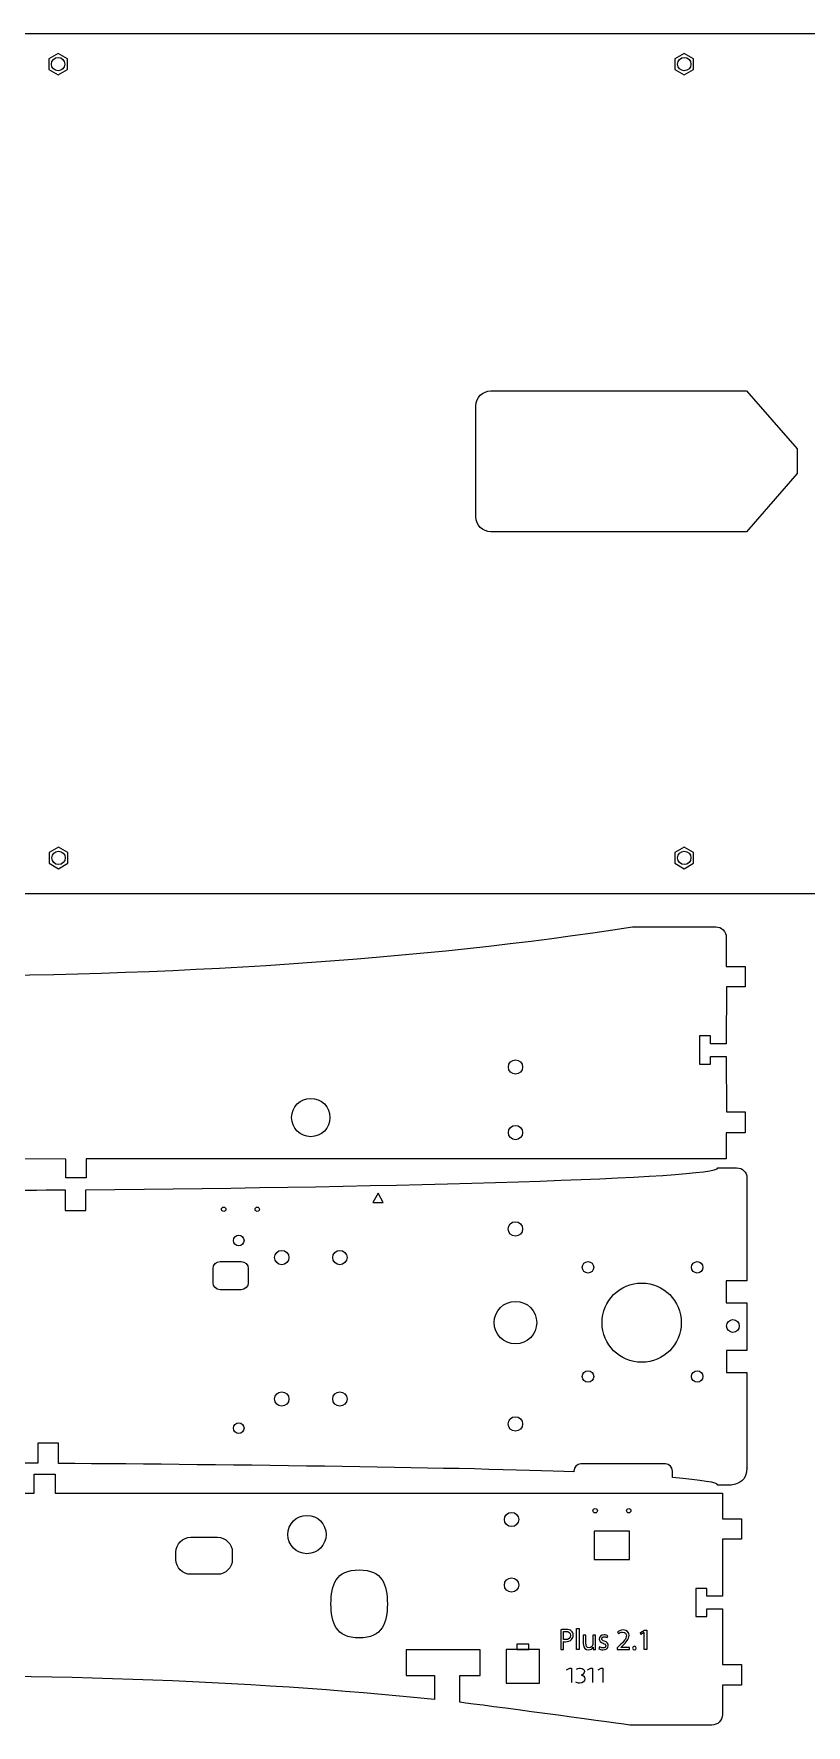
# Model space of a CAD drawing. Extents: x -242 to 725, y -105 to 391.
# Drawn here: x 74.9 to 294.1, y -101.4 to 378.7 of the extents above; entities that cross this region are included whole.
import ezdxf

# ---------------------------------------------------------------- set-up
doc = ezdxf.new("R2010")
doc.units = 0
doc.header["$MEASUREMENT"] = 0
doc.layers.add('LAYER_X5F_1_X5F_0', color=160, linetype='Continuous')

# ---------------------------------------------------------------- blocks, each defined once
blk = doc.blocks.new('AI9-BLK84')
at = {"layer": 'LAYER_X5F_1_X5F_0', "color": 1}
blk.add_lwpolyline([(1.500339, -1.298801), (-0.000345, 1.298801), (-1.500339, -1.298801), (1.500339, -1.298801)], dxfattribs=at)
blk = doc.blocks.new('AI9-BLK82')
at = {"layer": 'LAYER_X5F_1_X5F_0', "color": 7}
blk.add_open_spline([(231.77, -30.24), (231.77, -30.24), (231.77, -22.8), (231.77, -22.8), (231.77, -22.8), (231.76, -22.8), (231.76, -22.8), (231.76, -22.8), (237.15, -22.8), (237.15, -22.8), (237.15, -22.8), (237.15, -16.92), (237.15, -16.92), (237.15, -16.92), (231.79, -16.92), (231.79, -16.92), (231.79, -16.92), (231.76, -1.13), (231.76, -1.13), (231.76, -1.13), (227.34, -1.13), (227.34, -1.13), (227.34, -1.13), (227.34, -3.35), (227.34, -3.35), (227.34, -3.35), (224.2, -3.35), (224.2, -3.35), (224.2, -3.35), (224.2, 4.65), (224.2, 4.65), (224.2, 4.65), (227.34, 4.65), (227.34, 4.65), (227.34, 4.65), (227.34, 2.43), (227.34, 2.43), (227.34, 2.43), (231.76, 2.43), (231.76, 2.43), (231.76, 2.43), (231.79, 18.61), (231.79, 18.61), (231.79, 18.61), (237.15, 18.61), (237.15, 18.61), (237.15, 18.61), (237.15, 24.38), (237.15, 24.38), (237.15, 24.38), (231.76, 24.38), (231.76, 24.38), (231.76, 24.38), (231.76, 32.63), (231.76, 32.63), (231.76, 32.63), (231.77, 32.63), (231.77, 32.63), (231.77, 33.43), (231.45, 34.19), (230.89, 34.75), (230.33, 35.32), (229.57, 35.63), (228.77, 35.63), (228.77, 35.63), (205.16, 35.63), (205.16, 35.63), (86.45, 16.96), (-86.5, 16.96), (-205.2, 35.63), (-205.2, 35.63), (-228.76, 35.63), (-228.76, 35.63), (-229.56, 35.63), (-230.32, 35.32), (-230.89, 34.75), (-231.45, 34.19), (-231.76, 33.43), (-231.76, 32.63), (-231.76, 32.63), (-231.76, 24.42), (-231.76, 24.42), (-231.76, 24.42), (-237.15, 24.42), (-237.15, 24.42), (-237.15, 24.42), (-237.15, 18.79), (-237.15, 18.79), (-237.15, 18.79), (-231.79, 18.79), (-231.79, 18.79), (-231.79, 18.79), (-231.76, 2.75), (-231.76, 2.75), (-231.76, 2.75), (-227.34, 2.75), (-227.34, 2.75), (-227.34, 2.75), (-227.34, 4.97), (-227.34, 4.97), (-227.34, 4.97), (-224.2, 4.97), (-224.2, 4.97), (-224.2, 4.97), (-224.2, -3.03), (-224.2, -3.03), (-224.2, -3.03), (-227.34, -3.03), (-227.34, -3.03), (-227.34, -3.03), (-227.34, -0.81), (-227.34, -0.81), (-227.34, -0.81), (-231.76, -0.81), (-231.76, -0.81), (-231.76, -0.81), (-231.79, -16.99), (-231.79, -16.99), (-231.79, -16.99), (-237.15, -16.99), (-237.15, -16.99), (-237.15, -16.99), (-237.15, -22.76), (-237.15, -22.76), (-237.15, -22.76), (-231.76, -22.76), (-231.76, -22.76), (-231.76, -22.76), (-231.76, -30.26), (-231.76, -30.26), (-231.76, -30.26), (-14.57, -30.26), (-14.57, -30.26), (-14.57, -30.26), (-14.57, -30.24), (-14.57, -30.24), (-14.57, -30.24), (-14.57, -35.63), (-14.57, -35.63), (-14.57, -35.63), (-8.68, -35.63), (-8.68, -35.63), (-8.68, -35.63), (-8.68, -30.27), (-8.68, -30.27), (-8.68, -30.27), (16.37, -30.24), (16.37, -30.24), (16.37, -30.24), (16.37, -25.82), (16.37, -25.82), (16.37, -25.82), (14.15, -25.82), (14.15, -25.82), (14.15, -25.82), (14.15, -22.68), (14.15, -22.68), (14.15, -22.68), (22.15, -22.68), (22.15, -22.68), (22.15, -22.68), (22.15, -25.82), (22.15, -25.82), (22.15, -25.82), (19.93, -25.82), (19.93, -25.82), (19.93, -25.82), (19.93, -30.24), (19.93, -30.24), (19.93, -30.24), (44.32, -30.27), (44.32, -30.27), (44.32, -30.27), (44.32, -35.63), (44.32, -35.63), (44.32, -35.63), (50.08, -35.63), (50.08, -35.63), (50.08, -35.63), (50.08, -30.24), (50.08, -30.24), (50.08, -30.24), (231.77, -30.24), (231.77, -30.24)], degree=3, knots=[0, 0, 0, 0, 1, 1, 1, 2, 2, 2, 3, 3, 3, 4, 4, 4, 5, 5, 5, 6, 6, 6, 7, 7, 7, 8, 8, 8, 9, 9, 9, 10, 10, 10, 11, 11, 11, 12, 12, 12, 13, 13, 13, 14, 14, 14, 15, 15, 15, 16, 16, 16, 17, 17, 17, 18, 18, 18, 19, 19, 19, 20, 20, 20, 21, 21, 21, 22, 22, 22, 23, 23, 23, 24, 24, 24, 25, 25, 25, 26, 26, 26, 27, 27, 27, 28, 28, 28, 29, 29, 29, 30, 30, 30, 31, 31, 31, 32, 32, 32, 33, 33, 33, 34, 34, 34, 35, 35, 35, 36, 36, 36, 37, 37, 37, 38, 38, 38, 39, 39, 39, 40, 40, 40, 41, 41, 41, 42, 42, 42, 43, 43, 43, 44, 44, 44, 45, 45, 45, 46, 46, 46, 47, 47, 47, 48, 48, 48, 49, 49, 49, 50, 50, 50, 51, 51, 51, 52, 52, 52, 53, 53, 53, 54, 54, 54, 55, 55, 55, 56, 56, 56, 57, 57, 57, 58, 58, 58, 59, 59, 59, 60, 60, 60, 61, 61, 61, 61], dxfattribs=at)
blk = doc.blocks.new('AI9-BLK81')
at = {"layer": 'LAYER_X5F_1_X5F_0', "color": 1}
blk.add_open_spline([(0, 2.03), (-1.12, 2.03), (-2.03, 1.12), (-2.03, 0), (-2.03, -1.12), (-1.12, -2.03), (0, -2.03), (1.12, -2.03), (2.03, -1.12), (2.03, 0), (2.03, 1.12), (1.12, 2.03), (0, 2.03), (0, 2.03), (0, 2.03), (0, 2.03)], degree=3, knots=[0, 0, 0, 0, 1, 1, 1, 2, 2, 2, 3, 3, 3, 4, 4, 4, 5, 5, 5, 5], dxfattribs=at)
blk = doc.blocks.new('AI9-BLK80')
at = {"layer": 'LAYER_X5F_1_X5F_0', "color": 1}
blk.add_open_spline([(0, 2.05), (-1.13, 2.05), (-2.05, 1.13), (-2.05, 0), (-2.05, -1.13), (-1.13, -2.05), (0, -2.05), (1.13, -2.05), (2.05, -1.13), (2.05, 0), (2.05, 1.13), (1.13, 2.05), (0, 2.05), (0, 2.05), (0, 2.05), (0, 2.05)], degree=3, knots=[0, 0, 0, 0, 1, 1, 1, 2, 2, 2, 3, 3, 3, 4, 4, 4, 5, 5, 5, 5], dxfattribs=at)
blk = doc.blocks.new('AI9-BLK79')
at = {"layer": 'LAYER_X5F_1_X5F_0', "color": 1}
blk.add_open_spline([(0, 2.05), (-1.13, 2.05), (-2.05, 1.13), (-2.05, 0), (-2.05, -1.13), (-1.13, -2.05), (0, -2.05), (1.13, -2.05), (2.05, -1.13), (2.05, 0), (2.05, 1.13), (1.13, 2.05), (0, 2.05), (0, 2.05), (0, 2.05), (0, 2.05)], degree=3, knots=[0, 0, 0, 0, 1, 1, 1, 2, 2, 2, 3, 3, 3, 4, 4, 4, 5, 5, 5, 5], dxfattribs=at)
blk = doc.blocks.new('AI9-BLK78')
at = {"layer": 'LAYER_X5F_1_X5F_0', "color": 1}
blk.add_circle((0, 0), 6.05, dxfattribs=at)
blk = doc.blocks.new('AI9-BLK77')
at = {"layer": 'LAYER_X5F_1_X5F_0', "color": 1}
blk.add_open_spline([(0, 1.63), (-0.9, 1.63), (-1.63, 0.9), (-1.63, 0), (-1.63, -0.9), (-0.9, -1.63), (0, -1.63), (0.9, -1.63), (1.63, -0.9), (1.63, 0), (1.63, 0.9), (0.9, 1.63), (0, 1.63), (0, 1.63), (0, 1.63), (0, 1.63)], degree=3, knots=[0, 0, 0, 0, 1, 1, 1, 2, 2, 2, 3, 3, 3, 4, 4, 4, 5, 5, 5, 5], dxfattribs=at)
blk = doc.blocks.new('AI9-BLK76')
at = {"layer": 'LAYER_X5F_1_X5F_0', "color": 1}
blk.add_open_spline([(0, 1.63), (-0.9, 1.63), (-1.63, 0.9), (-1.63, 0), (-1.63, -0.9), (-0.9, -1.63), (0, -1.63), (0.9, -1.63), (1.63, -0.9), (1.63, 0), (1.63, 0.9), (0.9, 1.63), (0, 1.63), (0, 1.63), (0, 1.63), (0, 1.63)], degree=3, knots=[0, 0, 0, 0, 1, 1, 1, 2, 2, 2, 3, 3, 3, 4, 4, 4, 5, 5, 5, 5], dxfattribs=at)
blk = doc.blocks.new('AI9-BLK75')
at = {"layer": 'LAYER_X5F_1_X5F_0', "color": 1}
blk.add_open_spline([(0, 1.63), (-0.9, 1.63), (-1.63, 0.9), (-1.63, 0), (-1.63, -0.9), (-0.9, -1.63), (0, -1.63), (0.9, -1.63), (1.63, -0.9), (1.63, 0), (1.63, 0.9), (0.9, 1.63), (0, 1.63), (0, 1.63), (0, 1.63), (0, 1.63)], degree=3, knots=[0, 0, 0, 0, 1, 1, 1, 2, 2, 2, 3, 3, 3, 4, 4, 4, 5, 5, 5, 5], dxfattribs=at)
blk = doc.blocks.new('AI9-BLK74')
at = {"layer": 'LAYER_X5F_1_X5F_0', "color": 1}
blk.add_open_spline([(0, 1.63), (-0.9, 1.63), (-1.63, 0.9), (-1.63, 0), (-1.63, -0.9), (-0.9, -1.63), (0, -1.63), (0.9, -1.63), (1.63, -0.9), (1.63, 0), (1.63, 0.9), (0.9, 1.63), (0, 1.63), (0, 1.63), (0, 1.63), (0, 1.63)], degree=3, knots=[0, 0, 0, 0, 1, 1, 1, 2, 2, 2, 3, 3, 3, 4, 4, 4, 5, 5, 5, 5], dxfattribs=at)
blk = doc.blocks.new('AI9-BLK64')
at = {"layer": 'LAYER_X5F_1_X5F_0', "color": 1}
blk.add_open_spline([(0, 2.03), (-1.12, 2.03), (-2.03, 1.12), (-2.03, 0), (-2.03, -1.12), (-1.12, -2.03), (0, -2.03), (1.12, -2.03), (2.03, -1.12), (2.03, 0), (2.03, 1.12), (1.12, 2.03), (0, 2.03), (0, 2.03), (0, 2.03), (0, 2.03)], degree=3, knots=[0, 0, 0, 0, 1, 1, 1, 2, 2, 2, 3, 3, 3, 4, 4, 4, 5, 5, 5, 5], dxfattribs=at)
blk = doc.blocks.new('AI9-BLK62')
at = {"layer": 'LAYER_X5F_1_X5F_0', "color": 1}
blk.add_open_spline([(0, 11.25), (-6.21, 11.25), (-11.25, 6.21), (-11.25, 0), (-11.25, -6.21), (-6.21, -11.25), (0, -11.25), (6.21, -11.25), (11.25, -6.21), (11.25, 0), (11.25, 6.21), (6.21, 11.25), (0, 11.25), (0, 11.25), (0, 11.25), (0, 11.25)], degree=3, knots=[0, 0, 0, 0, 1, 1, 1, 2, 2, 2, 3, 3, 3, 4, 4, 4, 5, 5, 5, 5], dxfattribs=at)
blk = doc.blocks.new('AI9-BLK57')
at = {"layer": 'LAYER_X5F_1_X5F_0', "color": 1}
blk.add_open_spline([(0, 1.5), (-0.83, 1.5), (-1.5, 0.83), (-1.5, 0), (-1.5, -0.83), (-0.83, -1.5), (0, -1.5), (0.83, -1.5), (1.5, -0.83), (1.5, 0), (1.5, 0.83), (0.83, 1.5), (0, 1.5), (0, 1.5), (0, 1.5), (0, 1.5)], degree=3, knots=[0, 0, 0, 0, 1, 1, 1, 2, 2, 2, 3, 3, 3, 4, 4, 4, 5, 5, 5, 5], dxfattribs=at)
blk = doc.blocks.new('AI9-BLK56')
at = {"layer": 'LAYER_X5F_1_X5F_0', "color": 1}
blk.add_open_spline([(0, 1.5), (-0.83, 1.5), (-1.5, 0.83), (-1.5, 0), (-1.5, -0.83), (-0.83, -1.5), (0, -1.5), (0.83, -1.5), (1.5, -0.83), (1.5, 0), (1.5, 0.83), (0.83, 1.5), (0, 1.5), (0, 1.5), (0, 1.5), (0, 1.5)], degree=3, knots=[0, 0, 0, 0, 1, 1, 1, 2, 2, 2, 3, 3, 3, 4, 4, 4, 5, 5, 5, 5], dxfattribs=at)
blk = doc.blocks.new('AI9-BLK53')
at = {"layer": 'LAYER_X5F_1_X5F_0', "color": 1}
blk.add_open_spline([(1.8, 0), (1.8, 0.99), (0.99, 1.8), (0, 1.8), (-0.99, 1.8), (-1.8, 0.99), (-1.8, 0), (-1.8, -0.99), (-0.99, -1.8), (0, -1.8), (0.99, -1.8), (1.8, -0.99), (1.8, 0), (1.8, 0), (1.8, 0), (1.8, 0)], degree=3, knots=[0, 0, 0, 0, 1, 1, 1, 2, 2, 2, 3, 3, 3, 4, 4, 4, 5, 5, 5, 5], dxfattribs=at)
blk = doc.blocks.new('AI9-BLK46')
at = {"layer": 'LAYER_X5F_1_X5F_0', "color": 1}
blk.add_open_spline([(0, 2.03), (-1.12, 2.03), (-2.03, 1.12), (-2.03, 0), (-2.03, -1.12), (-1.12, -2.03), (0, -2.03), (1.12, -2.03), (2.03, -1.12), (2.03, 0), (2.03, 1.12), (1.12, 2.03), (0, 2.03), (0, 2.03), (0, 2.03), (0, 2.03)], degree=3, knots=[0, 0, 0, 0, 1, 1, 1, 2, 2, 2, 3, 3, 3, 4, 4, 4, 5, 5, 5, 5], dxfattribs=at)
blk = doc.blocks.new('AI9-BLK45')
at = {"layer": 'LAYER_X5F_1_X5F_0', "color": 1}
blk.add_open_spline([(8, 1.02), (8, 3.35), (6.11, 5.25), (3.77, 5.25), (3.77, 5.25), (-3.77, 5.25), (-3.77, 5.25), (-6.11, 5.25), (-8, 3.35), (-8, 1.02), (-8, 1.02), (-8, -1.02), (-8, -1.02), (-8, -3.35), (-6.11, -5.25), (-3.77, -5.25), (-3.77, -5.25), (3.77, -5.25), (3.77, -5.25), (6.11, -5.25), (8, -3.35), (8, -1.02), (8, -1.02), (8, 1.02), (8, 1.02)], degree=3, knots=[0, 0, 0, 0, 1, 1, 1, 2, 2, 2, 3, 3, 3, 4, 4, 4, 5, 5, 5, 6, 6, 6, 7, 7, 7, 8, 8, 8, 8], dxfattribs=at)
blk = doc.blocks.new('AI9-BLK43')
at = {"layer": 'LAYER_X5F_1_X5F_0', "color": 1}
blk.add_open_spline([(0, 2.03), (-1.12, 2.03), (-2.03, 1.12), (-2.03, 0), (-2.03, -1.12), (-1.12, -2.03), (0, -2.03), (1.12, -2.03), (2.03, -1.12), (2.03, 0), (2.03, 1.12), (1.12, 2.03), (0, 2.03), (0, 2.03), (0, 2.03), (0, 2.03)], degree=3, knots=[0, 0, 0, 0, 1, 1, 1, 2, 2, 2, 3, 3, 3, 4, 4, 4, 5, 5, 5, 5], dxfattribs=at)
blk = doc.blocks.new('AI9-BLK42')
at = {"layer": 'LAYER_X5F_1_X5F_0', "color": 1}
blk.add_lwpolyline([(-5.000901, 3.999756), (-5.000901, -3.999756), (5.000901, -3.999756), (5.000901, 3.999756), (-5.000901, 3.999756)], dxfattribs=at)

msp = doc.modelspace()

# ---------------------------------------------------------------- linework, layer by layer
at = {"layer": 'LAYER_X5F_1_X5F_0', "color": 3}
for points in [[(84.44, 368.55), (84.44, 371.6), (81.8, 373.12), (79.16, 371.6), (79.16, 368.55), (81.8, 367.02), (84.44, 368.55)], [(262.18, 368.55), (262.18, 371.6), (259.54, 373.12), (256.9, 371.6), (256.9, 368.55), (259.54, 367.02), (262.18, 368.55)], [(84.56, 143.23), (84.56, 146.28), (81.92, 147.8), (79.28, 146.28), (79.28, 143.23), (81.92, 141.7), (84.56, 143.23)], [(262.18, 143.23), (262.18, 146.28), (259.54, 147.8), (256.9, 146.28), (256.9, 143.23), (259.54, 141.7), (262.18, 143.23)]]:
    msp.add_lwpolyline(points, dxfattribs=at)
at = {"layer": 'LAYER_X5F_1_X5F_0', "color": 7}
for points in [[(16.96, -35.55), (16.96, -30.16), (22.73, -30.16), (22.73, -35.52), (46.41, -35.52), (46.41, -39.97), (44.19, -39.97), (44.19, -43.11), (52.19, -43.11), (52.19, -39.97), (49.97, -39.97), (49.97, -35.52), (75.02, -35.52), (75.02, -30.16), (80.91, -30.16), (80.91, -35.52), (270.37, -35.54)], [(226.13, -85.69), (227.03, -85.2), (227.5, -85.2), (227.5, -89.33)], [(232.08, -85.69), (232.98, -85.2), (233.46, -85.2), (233.46, -89.33)], [(235.08, -85.69), (235.98, -85.2), (236.46, -85.2), (236.46, -89.33)]]:
    msp.add_lwpolyline(points, dxfattribs=at)
at = {"layer": 'LAYER_X5F_1_X5F_0', "color": 4}
for points in [[(228.92, -73.95), (229.67, -73.95), (229.67, -79.96), (228.92, -79.96)], [(248.19, -75.15), (248.17, -75.15), (247.22, -75.67), (247.07, -75.1), (248.28, -74.46), (248.91, -74.46), (248.91, -79.96), (248.19, -79.96)]]:
    msp.add_lwpolyline(points, close=True, dxfattribs=at)
at = {"layer": 'LAYER_X5F_1_X5F_0', "color": 1}
for points in [[(218.45, -79.96), (208.95, -79.96), (208.95, -89.46), (218.45, -89.46), (218.45, -79.96)], [(215.4, -78.46), (212, -78.46), (212, -79.96), (215.4, -79.96), (215.4, -78.46)]]:
    msp.add_lwpolyline(points, dxfattribs=at)
for centre, radius in [((81.8, 370.07), 1.9), ((259.54, 370.07), 1.9), ((81.92, 144.75), 1.9), ((259.54, 144.75), 1.9), ((153.52, 71.07), 5.44), ((128.79, 45.02), 0.625), ((138.32, 45.02), 0.625), ((152.43, -47.3), 5.44), ((234.25, -40.54), 0.625), ((243.77, -40.54), 0.625)]:
    msp.add_circle(centre, radius, dxfattribs=at)
at = {"layer": 'LAYER_X5F_1_X5F_0', "color": 7}
for points, knots in [([(56.82, 134.66), (53.5, 134.66), (50.82, 137.34), (50.82, 140.66), (50.82, 140.66), (50.82, 372.67), (50.82, 372.67), (50.82, 375.98), (53.5, 378.67), (56.82, 378.67), (56.82, 378.67), (399.09, 378.67), (399.09, 378.67), (399.09, 378.67), (399.09, 378.67), (399.09, 378.67), (418.99, 378.67), (420.45, 324.22), (420.45, 256.94), (420.45, 189.35), (418.99, 134.66), (399.09, 134.66), (399.09, 134.66), (56.82, 134.66), (56.82, 134.66), (56.82, 134.66), (56.82, 134.66), (56.82, 134.66)], [0, 0, 0, 0, 1, 1, 1, 2, 2, 2, 3, 3, 3, 4, 4, 4, 5, 5, 5, 6, 6, 6, 7, 7, 7, 8, 8, 8, 9, 9, 9, 9]), ([(-91.72, 53.79), (-91.72, 53.79), (-193.68, 53.79), (-193.68, 53.79), (-193.68, 53.79), (-193.68, 53.77), (-193.68, 53.77), (-193.68, 53.77), (-194.71, 53.77), (-194.71, 53.77), (-194.71, 53.77), (-195.08, 53.78), (-195.08, 53.78), (-196.54, 53.67), (-197.78, 52.19), (-197.92, 50.74), (-197.92, 50.74), (-197.92, 24.75), (-197.92, 24.75), (-197.92, 24.75), (-192.07, 24.75), (-192.07, 24.75), (-192.07, 24.75), (-192.07, 18.46), (-192.07, 18.46), (-192.07, 18.46), (-197.92, 18.46), (-197.92, 18.46), (-197.92, 18.46), (-197.91, 18.46), (-197.91, 18.46), (-197.91, 18.46), (-197.91, 4.91), (-197.91, 4.91), (-197.91, 4.91), (-192.06, 4.91), (-192.06, 4.91), (-192.06, 4.91), (-192.06, -1.35), (-192.06, -1.35), (-192.06, -1.35), (-197.91, -1.35), (-197.91, -1.35), (-197.91, -1.35), (-197.86, -1.35), (-197.86, -1.35), (-197.86, -1.35), (-197.86, -28.39), (-197.86, -28.39), (-197.86, -31.71), (-196.15, -33.33), (-191.86, -33.33), (-191.86, -33.33), (-189.92, -33.33), (-189.92, -33.33), (-189.92, -33.33), (-189.92, -33.33), (-189.92, -33.33), (-189.92, -30.02), (-84.35, -27.36), (17.95, -27.03), (17.95, -27.03), (17.97, -27.03), (17.97, -27.03), (17.97, -27.03), (17.97, -21.33), (17.97, -21.33), (17.97, -21.33), (23.74, -21.33), (23.74, -21.33), (23.74, -21.33), (23.74, -27.01), (23.74, -27.01), (28.91, -27), (34.12, -26.99), (39.4, -26.99), (51.89, -26.99), (64.12, -27.03), (75.99, -27.09), (75.99, -27.09), (76.01, -27.09), (76.01, -27.09), (76.01, -27.09), (76.01, -21.33), (76.01, -21.33), (76.01, -21.33), (81.89, -21.33), (81.89, -21.33), (81.89, -21.33), (81.89, -27.13), (81.89, -27.13), (81.89, -27.13), (81.89, -27.13), (81.89, -27.13), (130.74, -27.46), (199.14, -28.33), (228.19, -29.54), (228.19, -29.54), (228.19, -29.55), (228.19, -29.55), (228.19, -29.55), (228.19, -29.28), (228.19, -29.28), (228.19, -28.18), (229.08, -27.28), (230.19, -27.28), (230.19, -27.28), (254.19, -27.28), (254.19, -27.28), (255.29, -27.28), (256.19, -28.18), (256.19, -29.28), (256.19, -29.28), (256.19, -31.15), (256.19, -31.15), (256.19, -31.15), (256.17, -31.14), (256.17, -31.14), (264.54, -31.84), (269.11, -32.54), (269.11, -33.33), (269.11, -33.33), (269.11, -33.33), (269.11, -33.33), (269.11, -33.33), (271.41, -33.33), (271.41, -33.33), (275.45, -33.33), (277.32, -31.71), (277.32, -28.39), (277.32, -28.39), (277.32, -28.42), (277.32, -28.42), (277.32, -28.42), (277.32, -1.35), (277.32, -1.35), (277.32, -1.35), (277.33, -1.35), (277.33, -1.35), (277.33, -1.35), (271.48, -1.35), (271.48, -1.35), (271.48, -1.35), (271.48, 4.91), (271.48, 4.91), (271.48, 4.91), (277.33, 4.91), (277.33, 4.91), (277.33, 4.91), (277.32, 4.91), (277.32, 4.91), (277.32, 4.91), (277.32, 18.46), (277.32, 18.46), (277.32, 18.46), (271.47, 18.46), (271.47, 18.46), (271.47, 18.46), (271.47, 24.75), (271.47, 24.75), (271.47, 24.75), (277.32, 24.75), (277.32, 24.75), (277.32, 24.75), (277.32, 53.95), (277.32, 53.95), (277.32, 55.6), (276.06, 56.77), (274.4, 56.77), (274.4, 56.77), (269.11, 56.77), (269.11, 56.77), (269.11, 56.77), (269.11, 56.79), (269.11, 56.79), (269.11, 53.79), (177.8, 51.28), (89.65, 50.58), (89.65, 50.58), (89.65, 50.58), (89.65, 50.58), (89.65, 50.58), (89.65, 44.63), (89.65, 44.63), (89.65, 44.63), (83.77, 44.63), (83.77, 44.63), (83.77, 44.63), (83.77, 50.53), (83.77, 50.53), (69.48, 50.43), (54.63, 50.38), (39.4, 50.38), (39.4, 50.38), (39.4, 50.38), (39.4, 50.38), (36.51, 50.38), (33.64, 50.38), (30.79, 50.39), (30.79, 50.39), (30.79, 44.63), (30.79, 44.63), (30.79, 44.63), (25.03, 44.63), (25.03, 44.63), (25.03, 44.63), (25.03, 50.4), (25.03, 50.4), (25.03, 50.4), (24.99, 50.4), (24.99, 50.4), (-17.79, 50.4), (-91.72, 49.68), (-91.72, 53.79)], [0, 0, 0, 0, 1, 1, 1, 2, 2, 2, 3, 3, 3, 4, 4, 4, 5, 5, 5, 6, 6, 6, 7, 7, 7, 8, 8, 8, 9, 9, 9, 10, 10, 10, 11, 11, 11, 12, 12, 12, 13, 13, 13, 14, 14, 14, 15, 15, 15, 16, 16, 16, 17, 17, 17, 18, 18, 18, 19, 19, 19, 20, 20, 20, 21, 21, 21, 22, 22, 22, 23, 23, 23, 24, 24, 24, 25, 25, 25, 26, 26, 26, 27, 27, 27, 28, 28, 28, 29, 29, 29, 30, 30, 30, 31, 31, 31, 32, 32, 32, 33, 33, 33, 34, 34, 34, 35, 35, 35, 36, 36, 36, 37, 37, 37, 38, 38, 38, 39, 39, 39, 40, 40, 40, 41, 41, 41, 42, 42, 42, 43, 43, 43, 44, 44, 44, 45, 45, 45, 46, 46, 46, 47, 47, 47, 48, 48, 48, 49, 49, 49, 50, 50, 50, 51, 51, 51, 52, 52, 52, 53, 53, 53, 54, 54, 54, 55, 55, 55, 56, 56, 56, 57, 57, 57, 58, 58, 58, 59, 59, 59, 60, 60, 60, 61, 61, 61, 62, 62, 62, 63, 63, 63, 64, 64, 64, 65, 65, 65, 66, 66, 66, 67, 67, 67, 68, 68, 68, 69, 69, 69, 70, 70, 70, 71, 71, 71, 71]), ([(270.37, -35.52), (270.37, -35.52), (270.37, -42.87), (270.37, -42.87), (270.37, -42.87), (275.75, -42.87), (275.75, -42.87), (275.75, -42.87), (275.75, -48.64), (275.75, -48.64), (275.75, -48.64), (270.39, -48.64), (270.39, -48.64), (270.39, -48.64), (270.36, -64.82), (270.36, -64.82), (270.36, -64.82), (265.94, -64.82), (265.94, -64.82), (265.94, -64.82), (265.94, -62.6), (265.94, -62.6), (265.94, -62.6), (262.8, -62.6), (262.8, -62.6), (262.8, -62.6), (262.8, -70.6), (262.8, -70.6), (262.8, -70.6), (265.94, -70.6), (265.94, -70.6), (265.94, -70.6), (265.94, -68.38), (265.94, -68.38), (265.94, -68.38), (270.37, -68.38), (270.37, -68.38), (270.37, -68.38), (270.39, -84.17), (270.39, -84.17), (270.39, -84.17), (275.75, -84.17), (275.75, -84.17), (275.75, -84.17), (275.75, -90.05), (275.75, -90.05), (275.75, -90.05), (270.37, -90.05), (270.37, -90.05), (270.37, -90.05), (270.37, -98.41), (270.37, -98.41), (270.37, -100.07), (269.02, -101.41), (267.37, -101.41), (267.37, -101.41), (244.04, -101.41), (244.04, -101.41), (236.65, -100.25), (203.25, -95.92), (195.85, -94.9), (195.85, -94.9), (195.85, -87.27), (195.85, -87.27), (195.85, -87.27), (201.63, -87.27), (201.63, -87.27), (201.63, -87.27), (201.63, -80.04), (201.63, -80.04), (201.63, -80.04), (180.63, -80.04), (180.63, -80.04), (180.63, -80.04), (180.63, -87.27), (180.63, -87.27), (180.63, -87.27), (188.66, -87.27), (188.66, -87.27), (188.66, -87.27), (188.66, -87.27), (188.66, -87.27), (188.66, -87.27), (188.66, -94.13), (188.66, -94.13), (83.55, -83.19), (-65.87, -85.62), (-166.31, -101.41), (-166.31, -101.41), (-190.16, -101.41), (-190.16, -101.41), (-191.82, -101.41), (-193.17, -100.07), (-193.17, -98.41), (-193.17, -98.41), (-193.17, -90.33), (-193.17, -90.33), (-193.17, -90.33), (-198.55, -90.33), (-198.55, -90.33), (-198.55, -90.33), (-198.55, -84.56), (-198.55, -84.56), (-198.55, -84.56), (-193.19, -84.56), (-193.19, -84.56), (-193.19, -84.56), (-193.16, -68.38), (-193.16, -68.38), (-193.16, -68.38), (-188.74, -68.38), (-188.74, -68.38), (-188.74, -68.38), (-188.74, -70.6), (-188.74, -70.6), (-188.74, -70.6), (-185.6, -70.6), (-185.6, -70.6), (-185.6, -70.6), (-185.6, -62.6), (-185.6, -62.6), (-185.6, -62.6), (-188.74, -62.6), (-188.74, -62.6), (-188.74, -62.6), (-188.74, -64.82), (-188.74, -64.82), (-188.74, -64.82), (-193.17, -64.82), (-193.17, -64.82), (-193.17, -64.82), (-193.19, -49.03), (-193.19, -49.03), (-193.19, -49.03), (-198.55, -49.03), (-198.55, -49.03), (-198.55, -49.03), (-198.55, -43.15), (-198.55, -43.15), (-198.55, -43.15), (-193.17, -43.15), (-193.17, -43.15), (-193.17, -43.15), (-193.18, -35.52), (-193.18, -35.52), (-193.18, -35.52), (16.96, -35.52), (16.96, -35.52)], [0, 0, 0, 0, 1, 1, 1, 2, 2, 2, 3, 3, 3, 4, 4, 4, 5, 5, 5, 6, 6, 6, 7, 7, 7, 8, 8, 8, 9, 9, 9, 10, 10, 10, 11, 11, 11, 12, 12, 12, 13, 13, 13, 14, 14, 14, 15, 15, 15, 16, 16, 16, 17, 17, 17, 18, 18, 18, 19, 19, 19, 20, 20, 20, 21, 21, 21, 22, 22, 22, 23, 23, 23, 24, 24, 24, 25, 25, 25, 26, 26, 26, 27, 27, 27, 28, 28, 28, 29, 29, 29, 30, 30, 30, 31, 31, 31, 32, 32, 32, 33, 33, 33, 34, 34, 34, 35, 35, 35, 36, 36, 36, 37, 37, 37, 38, 38, 38, 39, 39, 39, 40, 40, 40, 41, 41, 41, 42, 42, 42, 43, 43, 43, 44, 44, 44, 45, 45, 45, 46, 46, 46, 47, 47, 47, 48, 48, 48, 49, 49, 49, 49]), ([(228.9, -85.52), (229.12, -85.36), (229.54, -85.2), (229.99, -85.2), (230.8, -85.2), (231.17, -85.69), (231.17, -86.19), (231.17, -86.62), (230.91, -86.98), (230.4, -87.16), (230.4, -87.16), (230.4, -87.18), (230.4, -87.18), (230.91, -87.27), (231.32, -87.65), (231.33, -88.23), (231.33, -88.89), (230.81, -89.47), (229.82, -89.47), (229.36, -89.47), (228.95, -89.32), (228.75, -89.19)], [0, 0, 0, 0, 1, 1, 1, 2, 2, 2, 3, 3, 3, 4, 4, 4, 5, 5, 5, 6, 6, 6, 7, 7, 7, 7])]:
    msp.add_open_spline(points, degree=3, knots=knots, dxfattribs=at)
at = {"layer": 'LAYER_X5F_1_X5F_0', "color": 1}
for points, knots in [([(291.59, 260.89), (291.59, 260.89), (277.19, 277.33), (277.19, 277.33), (277.19, 277.33), (207.4, 277.33), (207.4, 277.33), (207.4, 277.33), (204.62, 277.33), (204.62, 277.33), (202.28, 277.33), (200.39, 275.43), (200.39, 273.09), (200.39, 273.09), (200.39, 241.56), (200.39, 241.56), (200.39, 239.22), (202.28, 237.33), (204.62, 237.33), (204.62, 237.33), (277.19, 237.33), (277.19, 237.33), (277.19, 237.33), (277.19, 237.33), (277.19, 237.33), (277.19, 237.33), (291.59, 253.84), (291.59, 253.84), (291.59, 253.84), (291.59, 260.89), (291.59, 260.89)], [0, 0, 0, 0, 1, 1, 1, 2, 2, 2, 3, 3, 3, 4, 4, 4, 5, 5, 5, 6, 6, 6, 7, 7, 7, 8, 8, 8, 9, 9, 9, 10, 10, 10, 10]), ([(133.76, 22.19), (134.86, 22.19), (135.76, 23.08), (135.76, 24.19), (135.76, 24.19), (135.76, 28.19), (135.76, 28.19), (135.76, 29.29), (134.86, 30.19), (133.76, 30.19), (133.76, 30.19), (127.76, 30.19), (127.76, 30.19), (126.65, 30.19), (125.76, 29.29), (125.76, 28.19), (125.76, 28.19), (125.76, 24.19), (125.76, 24.19), (125.76, 23.08), (126.65, 22.19), (127.76, 22.19), (127.76, 22.19), (133.76, 22.19), (133.76, 22.19)], [0, 0, 0, 0, 1, 1, 1, 2, 2, 2, 3, 3, 3, 4, 4, 4, 5, 5, 5, 6, 6, 6, 7, 7, 7, 8, 8, 8, 8]), ([(145.27, 33.35), (144.15, 33.35), (143.24, 32.44), (143.24, 31.32), (143.24, 30.2), (144.15, 29.29), (145.27, 29.29), (146.4, 29.29), (147.31, 30.2), (147.31, 31.32), (147.31, 32.44), (146.4, 33.35), (145.27, 33.35), (145.27, 33.35), (145.27, 33.35), (145.27, 33.35)], [0, 0, 0, 0, 1, 1, 1, 2, 2, 2, 3, 3, 3, 4, 4, 4, 5, 5, 5, 5]), ([(161.77, 33.35), (160.65, 33.35), (159.74, 32.44), (159.74, 31.32), (159.74, 30.2), (160.65, 29.29), (161.77, 29.29), (162.9, 29.29), (163.81, 30.2), (163.81, 31.32), (163.81, 32.44), (162.9, 33.35), (161.77, 33.35), (161.77, 33.35), (161.77, 33.35), (161.77, 33.35)], [0, 0, 0, 0, 1, 1, 1, 2, 2, 2, 3, 3, 3, 4, 4, 4, 5, 5, 5, 5]), ([(145.27, -6.78), (144.15, -6.78), (143.24, -7.69), (143.24, -8.81), (143.24, -9.93), (144.15, -10.85), (145.27, -10.85), (146.4, -10.85), (147.31, -9.93), (147.31, -8.81), (147.31, -7.69), (146.4, -6.78), (145.27, -6.78), (145.27, -6.78), (145.27, -6.78), (145.27, -6.78)], [0, 0, 0, 0, 1, 1, 1, 2, 2, 2, 3, 3, 3, 4, 4, 4, 5, 5, 5, 5]), ([(161.77, -6.78), (160.65, -6.78), (159.74, -7.69), (159.74, -8.81), (159.74, -9.93), (160.65, -10.85), (161.77, -10.85), (162.9, -10.85), (163.81, -9.93), (163.81, -8.81), (163.81, -7.69), (162.9, -6.78), (161.77, -6.78), (161.77, -6.78), (161.77, -6.78), (161.77, -6.78)], [0, 0, 0, 0, 1, 1, 1, 2, 2, 2, 3, 3, 3, 4, 4, 4, 5, 5, 5, 5]), ([(167.25, -57.32), (160.62, -57.32), (159.25, -61.64), (159.25, -66.98), (159.25, -72.32), (160.62, -76.64), (167.25, -76.64), (173.88, -76.64), (175.25, -72.32), (175.25, -66.98), (175.25, -61.64), (173.88, -57.32), (167.25, -57.32)], [0, 0, 0, 0, 1, 1, 1, 2, 2, 2, 3, 3, 3, 4, 4, 4, 4])]:
    msp.add_open_spline(points, degree=3, knots=knots, dxfattribs=at)
at = {"layer": 'LAYER_X5F_1_X5F_0', "color": 4}
for points, knots in [([(224.48, -74.33), (224.84, -74.26), (225.31, -74.21), (225.9, -74.21), (226.63, -74.21), (227.16, -74.38), (227.5, -74.69), (227.81, -74.96), (228.01, -75.37), (228.01, -75.88), (228.01, -76.4), (227.85, -76.8), (227.56, -77.1), (227.17, -77.51), (226.53, -77.73), (225.81, -77.73), (225.59, -77.73), (225.39, -77.72), (225.22, -77.68), (225.22, -77.68), (225.22, -79.96), (225.22, -79.96), (225.22, -79.96), (224.48, -79.96), (224.48, -79.96), (224.48, -79.96), (224.48, -74.33), (224.48, -74.33)], [0, 0, 0, 0, 1, 1, 1, 2, 2, 2, 3, 3, 3, 4, 4, 4, 5, 5, 5, 6, 6, 6, 7, 7, 7, 8, 8, 8, 9, 9, 9, 9]), ([(225.22, -77.07), (225.38, -77.12), (225.59, -77.13), (225.83, -77.13), (226.73, -77.13), (227.26, -76.69), (227.26, -75.92), (227.26, -75.16), (226.73, -74.8), (225.92, -74.8), (225.59, -74.8), (225.35, -74.83), (225.22, -74.86), (225.22, -74.86), (225.22, -77.07), (225.22, -77.07)], [0, 0, 0, 0, 1, 1, 1, 2, 2, 2, 3, 3, 3, 4, 4, 4, 5, 5, 5, 5]), ([(234.33, -78.84), (234.33, -79.27), (234.34, -79.64), (234.37, -79.96), (234.37, -79.96), (233.71, -79.96), (233.71, -79.96), (233.71, -79.96), (233.66, -79.29), (233.66, -79.29), (233.66, -79.29), (233.65, -79.29), (233.65, -79.29), (233.46, -79.62), (233.02, -80.05), (232.29, -80.05), (231.65, -80.05), (230.88, -79.69), (230.88, -78.26), (230.88, -78.26), (230.88, -75.86), (230.88, -75.86), (230.88, -75.86), (231.62, -75.86), (231.62, -75.86), (231.62, -75.86), (231.62, -78.12), (231.62, -78.12), (231.62, -78.9), (231.87, -79.44), (232.54, -79.44), (233.04, -79.44), (233.38, -79.09), (233.52, -78.75), (233.56, -78.65), (233.59, -78.51), (233.59, -78.37), (233.59, -78.37), (233.59, -75.86), (233.59, -75.86), (233.59, -75.86), (234.33, -75.86), (234.33, -75.86), (234.33, -75.86), (234.33, -78.84), (234.33, -78.84)], [0, 0, 0, 0, 1, 1, 1, 2, 2, 2, 3, 3, 3, 4, 4, 4, 5, 5, 5, 6, 6, 6, 7, 7, 7, 8, 8, 8, 9, 9, 9, 10, 10, 10, 11, 11, 11, 12, 12, 12, 13, 13, 13, 14, 14, 14, 15, 15, 15, 15]), ([(235.47, -79.21), (235.69, -79.34), (236.08, -79.5), (236.46, -79.5), (236.99, -79.5), (237.24, -79.23), (237.24, -78.89), (237.24, -78.53), (237.03, -78.34), (236.49, -78.13), (235.75, -77.86), (235.4, -77.46), (235.4, -76.97), (235.4, -76.31), (235.94, -75.77), (236.81, -75.77), (237.23, -75.77), (237.59, -75.88), (237.81, -76.02), (237.81, -76.02), (237.63, -76.56), (237.63, -76.56), (237.47, -76.46), (237.18, -76.32), (236.8, -76.32), (236.36, -76.32), (236.12, -76.57), (236.12, -76.88), (236.12, -77.23), (236.36, -77.38), (236.89, -77.58), (237.59, -77.84), (237.96, -78.2), (237.96, -78.82), (237.96, -79.55), (237.4, -80.05), (236.44, -80.05), (235.99, -80.05), (235.58, -79.94), (235.29, -79.77), (235.29, -79.77), (235.47, -79.21), (235.47, -79.21)], [0, 0, 0, 0, 1, 1, 1, 2, 2, 2, 3, 3, 3, 4, 4, 4, 5, 5, 5, 6, 6, 6, 7, 7, 7, 8, 8, 8, 9, 9, 9, 10, 10, 10, 11, 11, 11, 12, 12, 12, 13, 13, 13, 14, 14, 14, 14]), ([(240.48, -79.96), (240.48, -79.96), (240.48, -79.5), (240.48, -79.5), (240.48, -79.5), (241.06, -78.94), (241.06, -78.94), (242.47, -77.6), (243.11, -76.89), (243.11, -76.06), (243.11, -75.5), (242.85, -74.98), (242.03, -74.98), (241.53, -74.98), (241.11, -75.24), (240.86, -75.45), (240.86, -75.45), (240.62, -74.92), (240.62, -74.92), (241, -74.61), (241.54, -74.36), (242.18, -74.36), (243.36, -74.36), (243.86, -75.18), (243.86, -75.97), (243.86, -76.98), (243.12, -77.8), (241.96, -78.92), (241.96, -78.92), (241.53, -79.33), (241.53, -79.33), (241.53, -79.33), (241.53, -79.34), (241.53, -79.34), (241.53, -79.34), (243.99, -79.34), (243.99, -79.34), (243.99, -79.34), (243.99, -79.96), (243.99, -79.96), (243.99, -79.96), (240.48, -79.96), (240.48, -79.96)], [0, 0, 0, 0, 1, 1, 1, 2, 2, 2, 3, 3, 3, 4, 4, 4, 5, 5, 5, 6, 6, 6, 7, 7, 7, 8, 8, 8, 9, 9, 9, 10, 10, 10, 11, 11, 11, 12, 12, 12, 13, 13, 13, 14, 14, 14, 14]), ([(245.37, -80.05), (245.08, -80.05), (244.88, -79.83), (244.88, -79.52), (244.88, -79.22), (245.09, -78.99), (245.39, -78.99), (245.69, -78.99), (245.89, -79.21), (245.89, -79.52), (245.89, -79.83), (245.69, -80.05), (245.38, -80.05), (245.38, -80.05), (245.37, -80.05), (245.37, -80.05)], [0, 0, 0, 0, 1, 1, 1, 2, 2, 2, 3, 3, 3, 4, 4, 4, 5, 5, 5, 5])]:
    msp.add_open_spline(points, degree=3, knots=knots, dxfattribs=at)

# ---------------------------------------------------------------- block references
at = {"layer": 'LAYER_X5F_1_X5F_0', "color": 7}
for name, p in [('AI9-BLK82', (39.69, 89.56)), ('AI9-BLK64', (211.63, 85.4)), ('AI9-BLK81', (211.63, 66.8)), ('AI9-BLK84', (172.6, 48.27)), ('AI9-BLK80', (211.6, 39.45)), ('AI9-BLK57', (133.06, 36.16)), ('AI9-BLK77', (232.22, 28.55)), ('AI9-BLK74', (263.22, 28.55)), ('AI9-BLK62', (247.45, 12.84)), ('AI9-BLK78', (211.61, 12.84)), ('AI9-BLK53', (273.35, 11.89)), ('AI9-BLK76', (232.22, -2.45)), ('AI9-BLK75', (263.22, -2.45)), ('AI9-BLK79', (211.6, -15.92)), ('AI9-BLK56', (133.06, -17.11)), ('AI9-BLK46', (210.51, -43.03)), ('AI9-BLK42', (238.99, -50.38)), ('AI9-BLK45', (123.24, -53.34)), ('AI9-BLK43', (210.51, -61.63))]:
    msp.add_blockref(name, p, dxfattribs=at)

doc.saveas('drawing.dxf')
